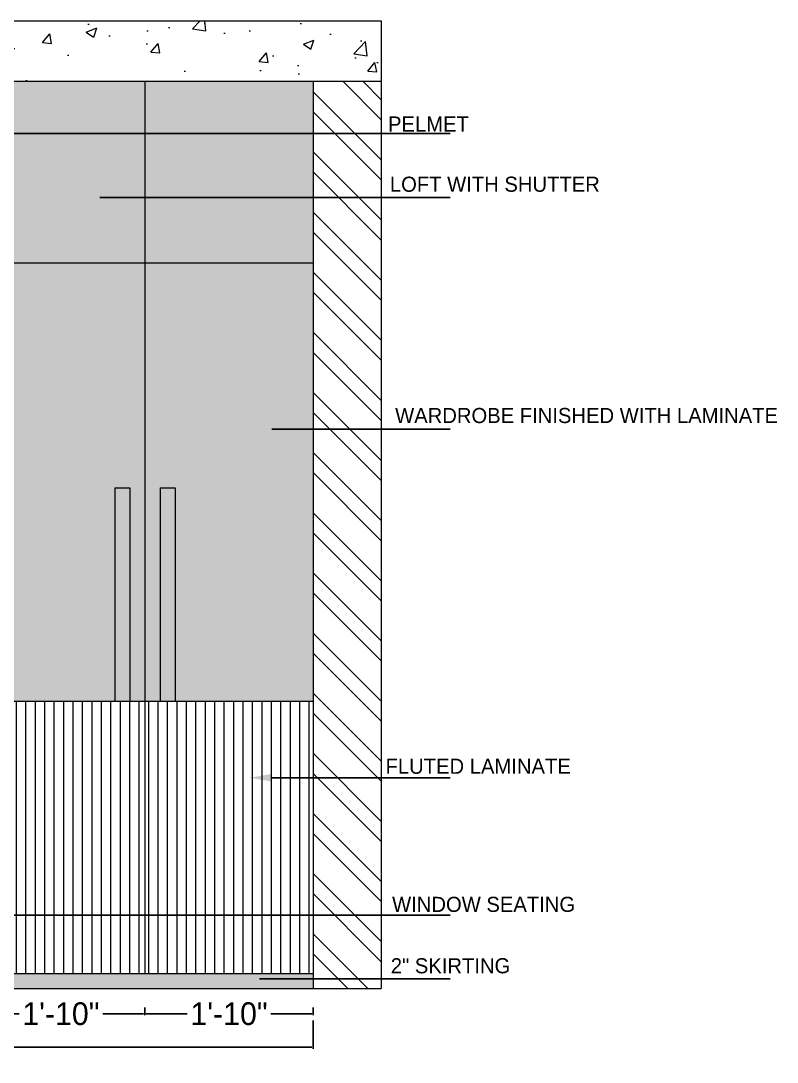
# Model space of a CAD drawing. Header units: inches. Extents: x 15448 to 46480, y -8154 to 0.
# Drawn here: x 16529.9 to 16630, y -3011.7 to -2874 of the extents above; entities that cross this region are included whole.
import ezdxf
from ezdxf import colors
from ezdxf.entities.mleader import LeaderData, LeaderLine
from ezdxf.math import Vec2, Vec3

# ---------------------------------------------------------------- set-up
doc = ezdxf.new("R2010")
doc.units = ezdxf.units.IN
doc.header["$MEASUREMENT"] = 0
doc.layers.add('IEL-HATCH-002', color=7, linetype='Continuous')
doc.styles.add('b.k', font='verdana.ttf')
doc.styles.add('HEMI', font='stylu.ttf')
doc.styles.get("Standard").update_dxf_attribs({"font": 'arial.ttf'})
doc.dimstyles.new('STANDARD$0', dxfattribs={"dimscale": 0, "dimtxt": 6, "dimasz": 3, "dimexe": 2, "dimexo": 2, "dimgap": 0, "dimtad": 0, "dimtih": 1, "dimtoh": 1, "dimdec": 1, "dimzin": 0, "dimdsep": 46, "dimlunit": 4, "dimtxsty": 'b.k', "dimcen": 2.5, "dimclrd": 256, "dimclre": 256, "dimclrt": 256, "dimadec": 0, "dimazin": 0, "dimtfac": 1, "dimtdec": 1, "dimtofl": 0, "dimtmove": 2, "dimatfit": 2, "dimfxl": 1, "dimfrac": 2, "dimtolj": 1, "dimtzin": 0, "dimlwd": 9, "dimlwe": 9, "dimarcsym": 0})

# ---------------------------------------------------------------- blocks, each defined once
blk = doc.blocks.new('*D257')
at = {"color": 254, "lineweight": -2, "transparency": 16777216}
for p, q in [((16524.06, -3004.51), (16524.06, -3005.53)), ((16546.31, -3004.51), (16546.31, -3005.53))]:
    blk.add_line(p, q, dxfattribs=at)
at = {"color": 5, "lineweight": -2, "transparency": 16777216}
for p, q in [((16524.24, -3005.35), (16529.65, -3005.35)), ((16546.13, -3005.35), (16540.73, -3005.35))]:
    blk.add_line(p, q, dxfattribs=at)
at = {"color": 5, "transparency": 16777216}
for points in [[(16524.24, -3005.32), (16524.24, -3005.38), (16524.06, -3005.35)], [(16546.13, -3005.32), (16546.13, -3005.38), (16546.31, -3005.35)]]:
    blk.add_solid(points, dxfattribs=at)
at = {"layer": 'Defpoints', "color": 0, "transparency": 16777216}
for p in [(16524.06, -3001.51), (16546.31, -3001.51), (16546.31, -3005.35)]:
    blk.add_point(p, dxfattribs=at)
at = {"color": 5, "lineweight": 5, "transparency": 16777216, "insert": (16535.19, -3005.35), "char_height": 3, "attachment_point": 5, "style": 'HEMI'}
blk.add_mtext('\\A1;1\'-10"', dxfattribs=at)
blk = doc.blocks.new('*D258')
at = {"color": 254, "lineweight": -2, "transparency": 16777216}
for p, q in [((16546.31, -3004.51), (16546.31, -3005.53)), ((16568.56, -3004.51), (16568.56, -3005.53))]:
    blk.add_line(p, q, dxfattribs=at)
at = {"color": 5, "lineweight": -2, "transparency": 16777216}
for p, q in [((16546.49, -3005.35), (16551.9, -3005.35)), ((16568.38, -3005.35), (16562.98, -3005.35))]:
    blk.add_line(p, q, dxfattribs=at)
at = {"color": 5, "transparency": 16777216}
for points in [[(16546.49, -3005.32), (16546.49, -3005.38), (16546.31, -3005.35)], [(16568.38, -3005.32), (16568.38, -3005.38), (16568.56, -3005.35)]]:
    blk.add_solid(points, dxfattribs=at)
at = {"layer": 'Defpoints', "color": 0, "transparency": 16777216}
for p in [(16546.31, -3001.51), (16568.56, -3001.51), (16568.56, -3005.35)]:
    blk.add_point(p, dxfattribs=at)
at = {"color": 5, "lineweight": 5, "transparency": 16777216, "insert": (16557.44, -3005.35), "char_height": 3, "attachment_point": 5, "style": 'HEMI'}
blk.add_mtext('\\A1;1\'-10"', dxfattribs=at)
blk = doc.blocks.new('*D264')
at = {"color": 254, "lineweight": -2, "transparency": 16777216}
for p, q in [((16431.56, -3006.25), (16431.56, -3009.96)), ((16568.56, -3006.25), (16568.56, -3009.96))]:
    blk.add_line(p, q, dxfattribs=at)
at = {"color": 5, "lineweight": -2, "transparency": 16777216}
for p, q in [((16431.74, -3009.78), (16494.53, -3009.78)), ((16568.38, -3009.78), (16505.6, -3009.78))]:
    blk.add_line(p, q, dxfattribs=at)
at = {"color": 5, "transparency": 16777216}
for points in [[(16431.74, -3009.75), (16431.74, -3009.81), (16431.56, -3009.78)], [(16568.38, -3009.75), (16568.38, -3009.81), (16568.56, -3009.78)]]:
    blk.add_solid(points, dxfattribs=at)
at = {"layer": 'Defpoints', "color": 0, "transparency": 16777216}
for p in [(16431.56, -3003.25), (16568.56, -3003.25), (16568.56, -3009.78)]:
    blk.add_point(p, dxfattribs=at)
at = {"color": 5, "lineweight": 5, "transparency": 16777216, "insert": (16500.06, -3009.78), "char_height": 3, "attachment_point": 5, "style": 'HEMI'}
blk.add_mtext('\\A1;11\'-5"', dxfattribs=at)

msp = doc.modelspace()

# ---------------------------------------------------------------- hatches: boundary and pattern name
at = {"layer": 'IEL-HATCH-002', "lineweight": 5, "true_color": 0x636466, "transparency": 33554687}
h = msp.add_hatch(dxfattribs=at)
h.set_pattern_fill('AR-CONC', color=251, scale=2)
h.set_pattern_definition([(50, (-3078.804, 837.04), (14.3452037, -1.255043), [1.5, -16.5]), (355, (-3078.804, 837.04), (-2.775027, 15.043843), [1.2, -13.2]), (100.451444, (-3077.609, 836.936), (11.570177, 13.7888), [1.274804, -14.022842]), (46.1842, (-3078.804, 841.04), (21.344827, -3.310386), [2.25, -24.75]), (96.63564, (-3077.025, 840.765), (18.693239, 19.482372), [1.912207, -21.034275]), (351.18416, (-3078.804, 841.04), (18.69324, 19.482372), [1.8, -19.8]), (21, (-3076.804, 840.04), (11.938141, -8.052378), [1.5, -16.5]), (326, (-3076.804, 840.04), (4.866307, 14.503001), [1.2, -13.2]), (71.451445, (-3075.809, 839.37), (16.804448, 6.450623), [1.274804, -14.022842]), (37.5, (-3078.804, 837.0406), (0.2431971, 6.6578771), [0, -13.04, 0, -13.4, 0, -13.25]), (7.5, (-3078.804, 837.0406), (5.2613907, 7.8882342), [0, -7.64, 0, -12.74, 0, -5.05]), (327.5, (-3083.264, 837.0406), (10.6764487, -0.4510974), [0, -5, 0, -15.6, 0, -20.7]), (317.5, (-3085.264, 837.041), (11.6637234, 2.0020996), [0, -6.5, 0, -10.36, 0, -14.7])])
h.paths.add_polyline_path([(16577.56, -2882), (16577.56, -2874), (16422.56, -2874), (16422.56, -2882)])
at = {"layer": 'IEL-HATCH-002', "lineweight": 5, "transparency": 33554687}
h = msp.add_hatch(dxfattribs=at)
h.set_pattern_fill('ANSI32', color=1, scale=15, angle=90)
h.paths.add_polyline_path([(16431.56, -2882), (16422.56, -2882), (16422.56, -3002), (16431.56, -3002)])
h.paths.add_polyline_path([(16577.56, -2882), (16568.56, -2882), (16568.56, -3002), (16577.56, -3002)])
h = msp.add_hatch(color=256, dxfattribs=at)
h.dxf.hatch_style = 1
h.set_gradient(color1=(255, 255, 255), color2=(245, 239, 235), name='INVCYLINDER')
h.paths.add_polyline_path([(16546.31, -2906), (16524.06, -2906), (16524.06, -2964), (16546.31, -2964)])
h.paths.add_polyline_path([(16568.56, -2906), (16546.31, -2906), (16546.31, -2964), (16568.56, -2964)])
h.paths.add_polyline_path([(16568.56, -2882), (16546.31, -2882), (16546.31, -2906), (16568.56, -2906)])
h.paths.add_polyline_path([(16546.31, -2882), (16524.06, -2882), (16524.06, -2906), (16546.31, -2906)])
at = {"layer": 'IEL-HATCH-002', "lineweight": 5, "true_color": 0xc6a88b, "transparency": 33554687}
h = msp.add_hatch(color=43, dxfattribs=at)
h.dxf.hatch_style = 1
h.paths.add_polyline_path([(16544.31, -2935.78), (16542.31, -2935.78), (16542.31, -2964), (16544.31, -2964)])
h.paths.add_polyline_path([(16550.31, -2935.78), (16548.31, -2935.78), (16548.31, -2964), (16550.31, -2964)])
at = {"layer": 'IEL-HATCH-002', "lineweight": 5, "true_color": 0xd5bdae, "transparency": 33554687}
h = msp.add_hatch(dxfattribs=at)
h.set_pattern_fill('ANSI31', color=9, scale=10, angle=45)
h.set_pattern_definition([(90, (-221.9362, 0), (-1.25, 0), [])])
h.paths.add_polyline_path([(16546.31, -2964), (16524.06, -2964), (16524.06, -3000), (16546.31, -3000)])
h.paths.add_polyline_path([(16568.56, -2964), (16546.31, -2964), (16546.31, -3000), (16568.56, -3000), (16568.56, -2981)])
at = {"layer": 'IEL-HATCH-002', "lineweight": 5, "transparency": 33554687}
h = msp.add_hatch(color=256, dxfattribs=at)
h.dxf.hatch_style = 1
h.set_gradient(color1=(255, 255, 255), color2=(245, 239, 235), name='INVCYLINDER')
h.paths.add_polyline_path([(16476.06, -3000), (16431.56, -3000), (16431.56, -3002), (16476.06, -3002)])
h.paths.add_polyline_path([(16524.06, -3000), (16476.06, -3000), (16476.06, -3002), (16524.06, -3002)])
h.paths.add_polyline_path([(16568.56, -3000), (16524.06, -3000), (16524.06, -3002), (16568.56, -3002)])

# ---------------------------------------------------------------- linework, layer by layer
at = {"lineweight": 5}
for p, q in [((16422.56, -2874), (16577.56, -2874)), ((16577.56, -2874), (16577.56, -3002)), ((16422.56, -2882), (16577.56, -2882)), ((16546.31, -2882), (16546.31, -3000)), ((16568.56, -2882), (16568.56, -3002)), ((16524.06, -2906), (16568.56, -2906)), ((16542.31, -2935.78), (16544.31, -2935.78)), ((16542.31, -2935.78), (16542.31, -2964)), ((16544.31, -2935.78), (16544.31, -2964)), ((16548.31, -2935.78), (16550.31, -2935.78)), ((16548.31, -2935.78), (16548.31, -2964)), ((16550.31, -2935.78), (16550.31, -2964)), ((16524.06, -2964), (16568.56, -2964)), ((16431.56, -3000), (16568.56, -3000)), ((16422.56, -3002), (16577.56, -3002))]:
    msp.add_line(p, q, dxfattribs=at)

# ---------------------------------------------------------------- texts
at = {"color": 152, "lineweight": 5, "true_color": 0x2776bb, "char_height": 2, "width": 81.1585, "attachment_point": 3, "rotation": 0.0094, "style": 'HEMI'}
for s, insert in [('PELMET', (16589.18, -2886.65)), ('LOFT WITH SHUTTER', (16606.51, -2894.61)), ('WARDROBE FINISHED WITH LAMINATE', (16630.09, -2925.2)), ('FLUTED LAMINATE', (16602.67, -2971.6)), ('WINDOW SEATING', (16603.24, -2989.87)), ('2" SKIRTING', (16594.66, -2997.99))]:
    msp.add_mtext(s, dxfattribs=dict(at, insert=insert))

# ---------------------------------------------------------------- dimensions: what is measured, and where the dimension line sits
at = {"lineweight": 5}
for base, p1, p2, picture, middle in [((16546.31, -3005.35), (16524.06, -3001.51), (16546.31, -3001.51), '*D257', (16535.19, -3005.35)), ((16568.56, -3005.35), (16546.31, -3001.51), (16568.56, -3001.51), '*D258', (16557.44, -3005.35)), ((16568.56, -3009.78), (16431.56, -3003.25), (16568.56, -3003.25), '*D264', (16500.06, -3009.78))]:
    dim = msp.add_linear_dim(base=base, p1=p1, p2=p2, dimstyle='STANDARD$0', override={"dimscale": 1, "dimtxt": 3, "dimasz": 0.18, "dimexe": 0.18, "dimexo": 3, "dimgap": 0.09, "dimdec": 0, "dimtxsty": 'HEMI', "dimcen": 0.09, "dimclrd": 5, "dimclre": 254, "dimclrt": 5, "dimtdec": 0, "dimtmove": 1, "dimatfit": 3, "dimfxl": 0.03937, "dimfrac": 0, "dimlwd": 65534, "dimlwe": 65534, "dimarcsym": 1}, dxfattribs=at)
    dim.commit()
    dim.dimension.update_dxf_attribs({"geometry": picture, "text_midpoint": middle})

# ---------------------------------------------------------------- leaders
at = {"color": 152, "lineweight": 5, "true_color": 0x2776bb}
ml = msp.add_multileader_mtext('Standard', dxfattribs=at)
ml.set_content('', color=(39, 118, 187))
ml.set_leader_properties()
ml.build(insert=Vec2(0, 0))
ml.multileader.update_dxf_attribs({"text_right_attachment_type": 6, "dogleg_length": 0.36, "arrow_head_size": 3})
ctx = ml.context
ctx.base_point, ctx.char_height, ctx.arrow_head_size, ctx.landing_gap_size, ctx.plane_origin = Vec3(16586.7, -2888.92), 0.18, 3, 0.09, Vec3(16537.33, -2888.92)
ctx.right_attachment = 6
notes = []
notes.append((ctx, [(0, (1, 1, 0), (16586.34, -2888.92), (1, 0), 0.36, [(0, [(16520.91, -2888.92)], 0, [])])]))
ctx.mtext.insert, ctx.mtext.flow_direction = Vec3(16586.79, -2888.83), 5
ml = msp.add_multileader_mtext('Standard', dxfattribs=at)
ml.set_content('', color=(39, 118, 187))
ml.set_leader_properties()
ml.build(insert=Vec2(0, 0))
ml.multileader.update_dxf_attribs({"text_right_attachment_type": 6, "dogleg_length": 0.36, "arrow_head_size": 3})
ctx = ml.context
ctx.base_point, ctx.char_height, ctx.arrow_head_size, ctx.landing_gap_size, ctx.plane_origin = Vec3(16586.7, -2897.35), 0.18, 3, 0.09, Vec3(16537.33, -2897.35)
ctx.right_attachment = 6
notes.append((ctx, [(0, (1, 1, 0), (16586.34, -2897.35), (1, 0), 0.36, [(0, [(16537.33, -2897.35)], 0, [])])]))
ctx.mtext.insert, ctx.mtext.flow_direction = Vec3(16586.79, -2897.26), 5
ml = msp.add_multileader_mtext('Standard', dxfattribs=at)
ml.set_content('', color=(39, 118, 187))
ml.set_leader_properties()
ml.build(insert=Vec2(0, 0))
ml.multileader.update_dxf_attribs({"text_right_attachment_type": 6, "dogleg_length": 0.36, "arrow_head_size": 3})
ctx = ml.context
ctx.base_point, ctx.char_height, ctx.arrow_head_size, ctx.landing_gap_size, ctx.plane_origin = Vec3(16586.7, -2928.02), 0.18, 3, 0.09, Vec3(16537.33, -2928.02)
ctx.right_attachment = 6
notes.append((ctx, [(0, (1, 1, 0), (16586.34, -2928.02), (1, 0), 0.36, [(0, [(16560.09, -2928.02)], 0, [])])]))
ctx.mtext.insert, ctx.mtext.flow_direction = Vec3(16586.79, -2927.93), 5
ml = msp.add_multileader_mtext('Standard', dxfattribs=at)
ml.set_content('', color=(39, 118, 187))
ml.set_leader_properties()
ml.build(insert=Vec2(0, 0))
ml.multileader.update_dxf_attribs({"text_right_attachment_type": 6, "dogleg_length": 0.36, "arrow_head_size": 3})
ctx = ml.context
ctx.base_point, ctx.char_height, ctx.arrow_head_size, ctx.landing_gap_size, ctx.plane_origin = Vec3(16586.7, -2974.12), 0.18, 3, 0.09, Vec3(16537.33, -2974.12)
ctx.right_attachment = 6
notes.append((ctx, [(0, (1, 1, 0), (16586.34, -2974.12), (1, 0), 0.36, [(0, [(16560.09, -2974.12)], 0, [])])]))
ctx.mtext.insert, ctx.mtext.flow_direction = Vec3(16586.79, -2974.03), 5
ml = msp.add_multileader_mtext('Standard', dxfattribs=at)
ml.set_content('', color=(39, 118, 187))
ml.set_leader_properties()
ml.build(insert=Vec2(0, 0))
ml.multileader.update_dxf_attribs({"text_right_attachment_type": 6, "dogleg_length": 0.36, "arrow_head_size": 3})
ctx = ml.context
ctx.base_point, ctx.char_height, ctx.arrow_head_size, ctx.landing_gap_size, ctx.plane_origin = Vec3(16586.7, -2992.29), 0.18, 3, 0.09, Vec3(16537.33, -2992.29)
ctx.right_attachment = 6
notes.append((ctx, [(0, (1, 1, 0), (16586.34, -2992.29), (1, 0), 0.36, [(0, [(16507.4, -2992.29)], 0, [])])]))
ctx.mtext.insert, ctx.mtext.flow_direction = Vec3(16586.79, -2992.2), 5
ml = msp.add_multileader_mtext('Standard', dxfattribs=at)
ml.set_content('', color=(39, 118, 187))
ml.set_leader_properties()
ml.build(insert=Vec2(0, 0))
ml.multileader.update_dxf_attribs({"text_right_attachment_type": 6, "dogleg_length": 0.36, "arrow_head_size": 3})
ctx = ml.context
ctx.base_point, ctx.char_height, ctx.arrow_head_size, ctx.landing_gap_size, ctx.plane_origin = Vec3(16586.7, -3000.74), 0.18, 3, 0.09, Vec3(16537.33, -3000.74)
ctx.right_attachment = 6
notes.append((ctx, [(0, (1, 1, 0), (16586.34, -3000.74), (1, 0), 0.36, [(0, [(16558.47, -3000.74)], 0, [])])]))
ctx.mtext.insert, ctx.mtext.flow_direction = Vec3(16586.79, -3000.65), 5
for ctx, leaders in notes:
    for number, flags, end, landing, length, lines in leaders:
        leader = LeaderData()
        leader.index, (leader.has_last_leader_line, leader.has_dogleg_vector, leader.attachment_direction) = number, flags
        leader.last_leader_point, leader.dogleg_vector, leader.dogleg_length = Vec3(end), Vec3(landing), length
        for number, points, colour, breaks in lines:
            line = LeaderLine()
            line.index, line.vertices, line.color, line.breaks = number, Vec3.list(points), colors.encode_raw_color(colour), breaks
            leader.lines.append(line)
        ctx.leaders.append(leader)

doc.saveas('drawing.dxf')
